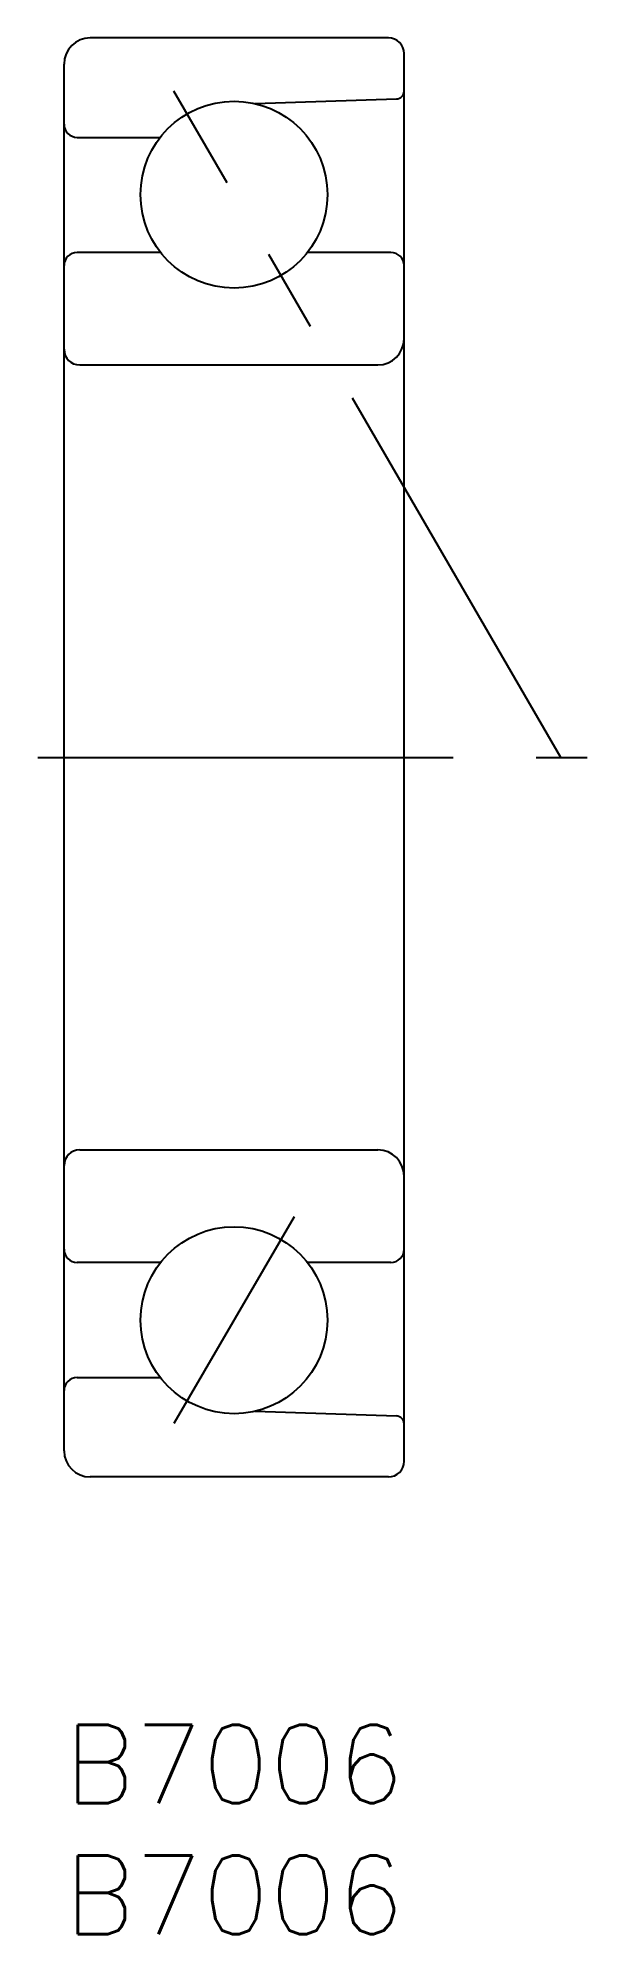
# Model space of a CAD drawing. Extents: x -1 to 20, y -7.5 to 65.
import ezdxf
from ezdxf.enums import TextEntityAlignment as Align

# ---------------------------------------------------------------- set-up
doc = ezdxf.new("R2010")
doc.units = 0
doc.header["$LTSCALE"] = 0.5
doc.linetypes.add('CENTER', pattern=[50.8, 31.75, -6.35, 6.35, -6.35])
for name, color, linetype in [('MSM_CENTER', 1, 'CENTER'), ('MSM_CONTINUOUS', 7, 'CONTINUOUS'), ('MSM_PART_NUMBER', 7, 'CONTINUOUS')]:
    doc.layers.add(name, color=color, linetype=linetype)
doc.styles.get("Standard").update_dxf_attribs({"font": 'txt.shx', "height": 3, "bigfont": 'bigfont.shx'})

msp = doc.modelspace()

# ---------------------------------------------------------------- linework, layer by layer
at = {"layer": 'MSM_CENTER'}
for p, q in [((19, 37.472), (4.203, 62.934)), ((-1, 37.472), (20, 37.472)), ((8.797, 19.915), (4.203, 12.009))]:
    msp.add_line(p, q, dxfattribs=at)
at = {"layer": 'MSM_CONTINUOUS'}
for p, q in [((12.4, 64.972), (1, 64.972)), ((0, 10.972), (0, 63.972)), ((13, 10.572), (13, 64.372)), ((7.305, 62.461), (12.71, 62.641)), ((0.5, 61.172), (3.679, 61.172)), ((3.693, 56.772), (0.5, 56.772)), ((12.5, 56.772), (9.307, 56.772)), ((0.6, 52.472), (12, 52.472)), ((13, 37.472), (13, 37.472)), ((13, 24.022), (13, 24.022)), ((0.6, 22.472), (12, 22.472)), ((3.693, 18.172), (0.5, 18.172)), ((12.5, 18.172), (9.307, 18.172)), ((0.5, 13.772), (3.679, 13.772)), ((7.305, 12.482), (12.71, 12.302)), ((12.4, 9.972), (1, 9.972))]:
    msp.add_line(p, q, dxfattribs=at)
for centre in [(6.5, 58.981), (6.5, 15.962)]:
    msp.add_circle(centre, 3.572, dxfattribs=at)
for centre, radius, start, end in [((1, 63.972), 1, 90, 180), ((12.4, 64.372), 0.6, 0, 90), ((12.7, 62.941), 0.3, 271.90628, 0), ((0.5, 61.672), 0.5, 180, 270), ((0.5, 56.272), 0.5, 90, 180), ((12.5, 56.272), 0.5, 0, 90), ((0.6, 53.072), 0.6, 180, 270), ((12, 53.472), 1, 270, 0), ((0.6, 21.872), 0.6, 90, 180), ((12, 21.472), 1, 0, 90), ((0.5, 18.672), 0.5, 180, 270), ((12.5, 18.672), 0.5, 270, 0), ((0.5, 13.272), 0.5, 90, 180), ((12.7, 12.002), 0.3, 0, 88.09372), ((1, 10.972), 1, 180, 270), ((12.4, 10.572), 0.6, 270, 0)]:
    msp.add_arc(centre, radius, start, end, dxfattribs=at)

# ---------------------------------------------------------------- texts
at = {"layer": 'MSM_PART_NUMBER'}
for p in [(6.5, -3.4), (6.5, -8.4)]:
    msp.add_text('B7006', height=3, dxfattribs=at).set_placement(p, align=Align.BOTTOM_CENTER)

doc.saveas('drawing.dxf')
